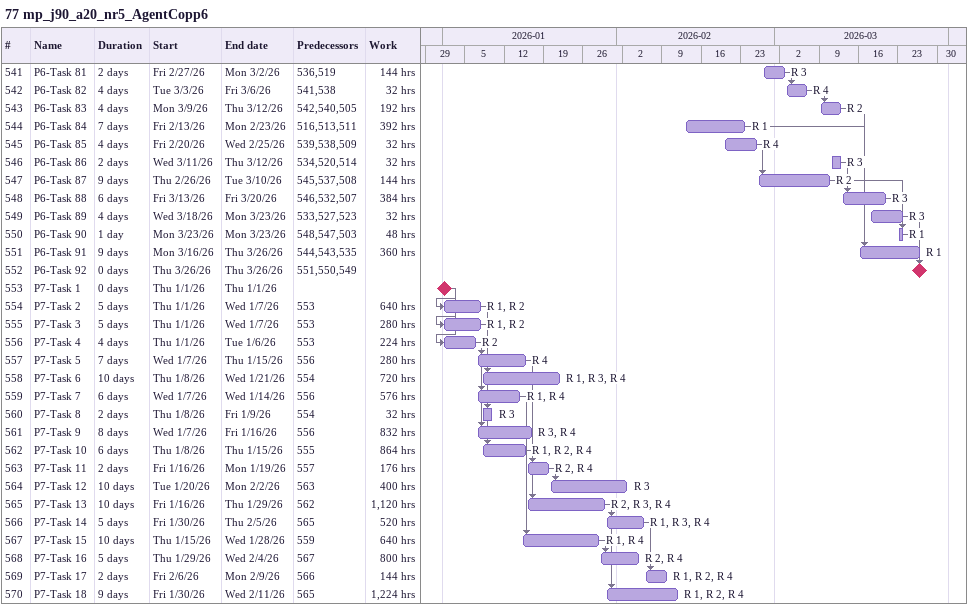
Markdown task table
77 mp_j90_a20_nr5_AgentCopp6

| ID | Task | Duration | Start | Finish | Predecessors | Resources | Work (h) |
|---|---|---|---|---|---|---|---|
| 541 | P6-Task 81 | 2d | 2026-02-27 | 2026-03-02 | 536, 519 | R 3 | 144 |
| 542 | P6-Task 82 | 4d | 2026-03-03 | 2026-03-06 | 541, 538 | R 4 | 32 |
| 543 | P6-Task 83 | 4d | 2026-03-09 | 2026-03-12 | 542, 540, 505 | R 2 | 192 |
| 544 | P6-Task 84 | 7d | 2026-02-13 | 2026-02-23 | 516, 513, 511 | R 1 | 392 |
| 545 | P6-Task 85 | 4d | 2026-02-20 | 2026-02-25 | 539, 538, 509 | R 4 | 32 |
| 546 | P6-Task 86 | 2d | 2026-03-11 | 2026-03-12 | 534, 520, 514 | R 3 | 32 |
| 547 | P6-Task 87 | 9d | 2026-02-26 | 2026-03-10 | 545, 537, 508 | R 2 | 144 |
| 548 | P6-Task 88 | 6d | 2026-03-13 | 2026-03-20 | 546, 532, 507 | R 3 | 384 |
| 549 | P6-Task 89 | 4d | 2026-03-18 | 2026-03-23 | 533, 527, 523 | R 3 | 32 |
| 550 | P6-Task 90 | 1d | 2026-03-23 | 2026-03-23 | 548, 547, 503 | R 1 | 48 |
| 551 | P6-Task 91 | 9d | 2026-03-16 | 2026-03-26 | 544, 543, 535 | R 1 | 360 |
| 552 | P6-Task 92 | 0d | 2026-03-26 | 2026-03-26 | 551, 550, 549 |  |  |
| 553 | P7-Task 1 | 0d | 2026-01-01 | 2026-01-01 |  |  |  |
| 554 | P7-Task 2 | 5d | 2026-01-01 | 2026-01-07 | 553 | R 1, R 2 | 640 |
| 555 | P7-Task 3 | 5d | 2026-01-01 | 2026-01-07 | 553 | R 1, R 2 | 280 |
| 556 | P7-Task 4 | 4d | 2026-01-01 | 2026-01-06 | 553 | R 2 | 224 |
| 557 | P7-Task 5 | 7d | 2026-01-07 | 2026-01-15 | 556 | R 4 | 280 |
| 558 | P7-Task 6 | 10d | 2026-01-08 | 2026-01-21 | 554 | R 1, R 3, R 4 | 720 |
| 559 | P7-Task 7 | 6d | 2026-01-07 | 2026-01-14 | 556 | R 1, R 4 | 576 |
| 560 | P7-Task 8 | 2d | 2026-01-08 | 2026-01-09 | 554 | R 3 | 32 |
| 561 | P7-Task 9 | 8d | 2026-01-07 | 2026-01-16 | 556 | R 3, R 4 | 832 |
| 562 | P7-Task 10 | 6d | 2026-01-08 | 2026-01-15 | 555 | R 1, R 2, R 4 | 864 |
| 563 | P7-Task 11 | 2d | 2026-01-16 | 2026-01-19 | 557 | R 2, R 4 | 176 |
| 564 | P7-Task 12 | 10d | 2026-01-20 | 2026-02-02 | 563 | R 3 | 400 |
| 565 | P7-Task 13 | 10d | 2026-01-16 | 2026-01-29 | 562 | R 2, R 3, R 4 | 1120 |
| 566 | P7-Task 14 | 5d | 2026-01-30 | 2026-02-05 | 565 | R 1, R 3, R 4 | 520 |
| 567 | P7-Task 15 | 10d | 2026-01-15 | 2026-01-28 | 559 | R 1, R 4 | 640 |
| 568 | P7-Task 16 | 5d | 2026-01-29 | 2026-02-04 | 567 | R 2, R 4 | 800 |
| 569 | P7-Task 17 | 2d | 2026-02-06 | 2026-02-09 | 566 | R 1, R 2, R 4 | 144 |
| 570 | P7-Task 18 | 9d | 2026-01-30 | 2026-02-11 | 565 | R 1, R 2, R 4 | 1224 |
